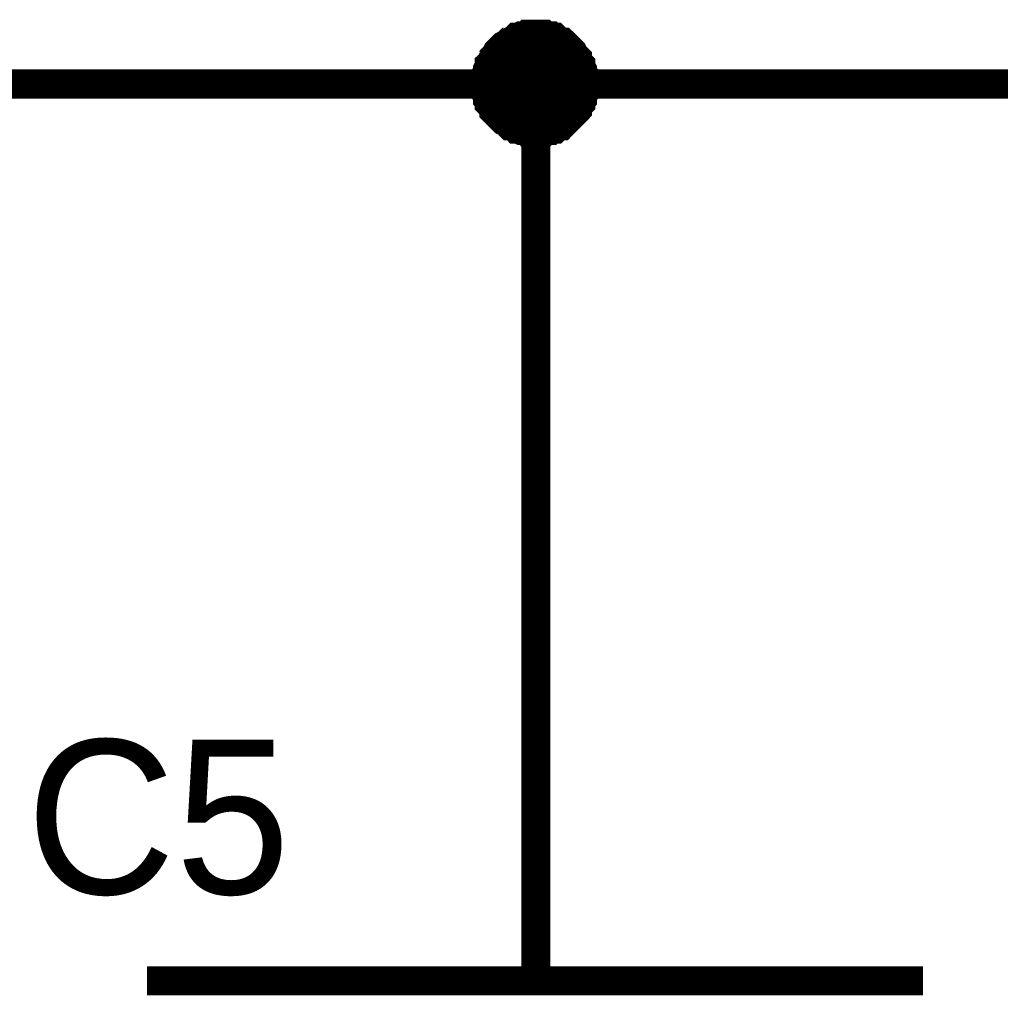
# Model space of a CAD drawing. Header units: millimetres. Extents: x 0 to 420, y 0 to 297.
# Drawn here: x 174.71 to 184.81, y 125.6 to 135.65 of the extents above; entities that cross this region are included whole.
import ezdxf

# ---------------------------------------------------------------- set-up
doc = ezdxf.new("R2010")
doc.units = ezdxf.units.MM
doc.layers.add('Sheet', color=255, linetype='Continuous')

msp = doc.modelspace()

# ---------------------------------------------------------------- linework, layer by layer
at = {"layer": 'Sheet'}
for points, const_width in [([(179.513, 134.988), (179.513, 135.021), (179.513, 135.038), (179.513, 135.071), (179.529, 135.087), (179.529, 135.12), (179.529, 135.137), (179.546, 135.17), (179.546, 135.187), (179.563, 135.203), (179.579, 135.236), (179.596, 135.253), (179.596, 135.269), (179.612, 135.286), (179.629, 135.319), (179.645, 135.336), (179.662, 135.352), (179.678, 135.369), (179.695, 135.385), (179.728, 135.402), (179.745, 135.418), (179.761, 135.418), (179.778, 135.435), (179.811, 135.452), (179.827, 135.468), (179.844, 135.468), (179.877, 135.485), (179.894, 135.485), (179.927, 135.485), (179.943, 135.501), (179.976, 135.501), (179.993, 135.501), (180.026, 135.501)], 0.3), ([(179.513, 134.988), (179.513, 135.021), (179.513, 135.038), (179.513, 135.071), (179.529, 135.087), (179.529, 135.12), (179.529, 135.137), (179.546, 135.17), (179.546, 135.187), (179.563, 135.203), (179.579, 135.236), (179.596, 135.253), (179.596, 135.269), (179.612, 135.286), (179.629, 135.319), (179.645, 135.336), (179.662, 135.352), (179.678, 135.369), (179.695, 135.385), (179.728, 135.402), (179.745, 135.418), (179.761, 135.418), (179.778, 135.435), (179.811, 135.452), (179.827, 135.468), (179.844, 135.468), (179.877, 135.485), (179.894, 135.485), (179.927, 135.485), (179.943, 135.501), (179.976, 135.501), (179.993, 135.501), (180.026, 135.501)], 0.3), ([(179.513, 134.988), (179.513, 135.021), (179.513, 135.038), (179.513, 135.071), (179.529, 135.087), (179.529, 135.12), (179.529, 135.137), (179.546, 135.17), (179.546, 135.187), (179.563, 135.203), (179.579, 135.236), (179.596, 135.253), (179.596, 135.269), (179.612, 135.286), (179.629, 135.319), (179.645, 135.336), (179.662, 135.352), (179.678, 135.369), (179.695, 135.385), (179.728, 135.402), (179.745, 135.418), (179.761, 135.418), (179.778, 135.435), (179.811, 135.452), (179.827, 135.468), (179.844, 135.468), (179.877, 135.485), (179.894, 135.485), (179.927, 135.485), (179.943, 135.501), (179.976, 135.501), (179.993, 135.501), (180.026, 135.501)], 0.3), ([(179.513, 134.988), (179.513, 135.021), (179.513, 135.038), (179.513, 135.071), (179.529, 135.087), (179.529, 135.12), (179.529, 135.137), (179.546, 135.17), (179.546, 135.187), (179.563, 135.203), (179.579, 135.236), (179.596, 135.253), (179.596, 135.269), (179.612, 135.286), (179.629, 135.319), (179.645, 135.336), (179.662, 135.352), (179.678, 135.369), (179.695, 135.385), (179.728, 135.402), (179.745, 135.418), (179.761, 135.418), (179.778, 135.435), (179.811, 135.452), (179.827, 135.468), (179.844, 135.468), (179.877, 135.485), (179.894, 135.485), (179.927, 135.485), (179.943, 135.501), (179.976, 135.501), (179.993, 135.501), (180.026, 135.501)], 0.3), ([(180.026, 135.501), (180.026, 135.501)], 0.3), ([(180.026, 135.501), (180.059, 135.501), (180.076, 135.501), (180.109, 135.501), (180.125, 135.485), (180.158, 135.485), (180.175, 135.485), (180.192, 135.468), (180.225, 135.468), (180.241, 135.452), (180.258, 135.435), (180.291, 135.418), (180.307, 135.418), (180.324, 135.402), (180.34, 135.385), (180.357, 135.369), (180.374, 135.352), (180.39, 135.336), (180.407, 135.319), (180.423, 135.286), (180.44, 135.269), (180.456, 135.253), (180.456, 135.236), (180.473, 135.203), (180.489, 135.187), (180.489, 135.17), (180.506, 135.137), (180.506, 135.12), (180.506, 135.087), (180.523, 135.071), (180.523, 135.038), (180.523, 135.021), (180.523, 134.988)], 0.3), ([(180.026, 135.501), (180.026, 135.501)], 0.3), ([(180.026, 135.501), (180.059, 135.501), (180.076, 135.501), (180.109, 135.501), (180.125, 135.485), (180.158, 135.485), (180.175, 135.485), (180.192, 135.468), (180.225, 135.468), (180.241, 135.452), (180.258, 135.435), (180.291, 135.418), (180.307, 135.418), (180.324, 135.402), (180.34, 135.385), (180.357, 135.369), (180.374, 135.352), (180.39, 135.336), (180.407, 135.319), (180.423, 135.286), (180.44, 135.269), (180.456, 135.253), (180.456, 135.236), (180.473, 135.203), (180.489, 135.187), (180.489, 135.17), (180.506, 135.137), (180.506, 135.12), (180.506, 135.087), (180.523, 135.071), (180.523, 135.038), (180.523, 135.021), (180.523, 134.988)], 0.3), ([(180.026, 135.501), (180.026, 135.501)], 0.3), ([(180.026, 135.501), (180.059, 135.501), (180.076, 135.501), (180.109, 135.501), (180.125, 135.485), (180.158, 135.485), (180.175, 135.485), (180.192, 135.468), (180.225, 135.468), (180.241, 135.452), (180.258, 135.435), (180.291, 135.418), (180.307, 135.418), (180.324, 135.402), (180.34, 135.385), (180.357, 135.369), (180.374, 135.352), (180.39, 135.336), (180.407, 135.319), (180.423, 135.286), (180.44, 135.269), (180.456, 135.253), (180.456, 135.236), (180.473, 135.203), (180.489, 135.187), (180.489, 135.17), (180.506, 135.137), (180.506, 135.12), (180.506, 135.087), (180.523, 135.071), (180.523, 135.038), (180.523, 135.021), (180.523, 134.988)], 0.3), ([(180.026, 135.501), (180.026, 135.501)], 0.3), ([(180.026, 135.501), (180.059, 135.501), (180.076, 135.501), (180.109, 135.501), (180.125, 135.485), (180.158, 135.485), (180.175, 135.485), (180.192, 135.468), (180.225, 135.468), (180.241, 135.452), (180.258, 135.435), (180.291, 135.418), (180.307, 135.418), (180.324, 135.402), (180.34, 135.385), (180.357, 135.369), (180.374, 135.352), (180.39, 135.336), (180.407, 135.319), (180.423, 135.286), (180.44, 135.269), (180.456, 135.253), (180.456, 135.236), (180.473, 135.203), (180.489, 135.187), (180.489, 135.17), (180.506, 135.137), (180.506, 135.12), (180.506, 135.087), (180.523, 135.071), (180.523, 135.038), (180.523, 135.021), (180.523, 134.988)], 0.3), ([(179.513, 134.988), (179.513, 135.021), (179.513, 135.038), (179.513, 135.071), (179.529, 135.087), (179.529, 135.12), (179.529, 135.137), (179.546, 135.17), (179.546, 135.187), (179.563, 135.203), (179.579, 135.236), (179.596, 135.253), (179.596, 135.269), (179.612, 135.286), (179.629, 135.319), (179.645, 135.336), (179.662, 135.352), (179.678, 135.369), (179.695, 135.385), (179.728, 135.402), (179.745, 135.418), (179.761, 135.418), (179.778, 135.435), (179.811, 135.452), (179.827, 135.468), (179.844, 135.468), (179.877, 135.485), (179.894, 135.485), (179.927, 135.485), (179.943, 135.501), (179.976, 135.501), (179.993, 135.501), (180.026, 135.501)], 0.0991), ([(179.513, 134.988), (179.513, 135.021), (179.513, 135.038), (179.513, 135.071), (179.529, 135.087), (179.529, 135.12), (179.529, 135.137), (179.546, 135.17), (179.546, 135.187), (179.563, 135.203), (179.579, 135.236), (179.596, 135.253), (179.596, 135.269), (179.612, 135.286), (179.629, 135.319), (179.645, 135.336), (179.662, 135.352), (179.678, 135.369), (179.695, 135.385), (179.728, 135.402), (179.745, 135.418), (179.761, 135.418), (179.778, 135.435), (179.811, 135.452), (179.827, 135.468), (179.844, 135.468), (179.877, 135.485), (179.894, 135.485), (179.927, 135.485), (179.943, 135.501), (179.976, 135.501), (179.993, 135.501), (180.026, 135.501)], 0.0991), ([(179.513, 134.988), (179.513, 135.021), (179.513, 135.038), (179.513, 135.071), (179.529, 135.087), (179.529, 135.12), (179.529, 135.137), (179.546, 135.17), (179.546, 135.187), (179.563, 135.203), (179.579, 135.236), (179.596, 135.253), (179.596, 135.269), (179.612, 135.286), (179.629, 135.319), (179.645, 135.336), (179.662, 135.352), (179.678, 135.369), (179.695, 135.385), (179.728, 135.402), (179.745, 135.418), (179.761, 135.418), (179.778, 135.435), (179.811, 135.452), (179.827, 135.468), (179.844, 135.468), (179.877, 135.485), (179.894, 135.485), (179.927, 135.485), (179.943, 135.501), (179.976, 135.501), (179.993, 135.501), (180.026, 135.501)], 0.0991), ([(179.513, 134.988), (179.513, 135.021), (179.513, 135.038), (179.513, 135.071), (179.529, 135.087), (179.529, 135.12), (179.529, 135.137), (179.546, 135.17), (179.546, 135.187), (179.563, 135.203), (179.579, 135.236), (179.596, 135.253), (179.596, 135.269), (179.612, 135.286), (179.629, 135.319), (179.645, 135.336), (179.662, 135.352), (179.678, 135.369), (179.695, 135.385), (179.728, 135.402), (179.745, 135.418), (179.761, 135.418), (179.778, 135.435), (179.811, 135.452), (179.827, 135.468), (179.844, 135.468), (179.877, 135.485), (179.894, 135.485), (179.927, 135.485), (179.943, 135.501), (179.976, 135.501), (179.993, 135.501), (180.026, 135.501)], 0.0991), ([(180.026, 135.501), (180.026, 135.501)], 0.0991), ([(180.026, 135.501), (180.059, 135.501), (180.076, 135.501), (180.109, 135.501), (180.125, 135.485), (180.158, 135.485), (180.175, 135.485), (180.192, 135.468), (180.225, 135.468), (180.241, 135.452), (180.258, 135.435), (180.291, 135.418), (180.307, 135.418), (180.324, 135.402), (180.34, 135.385), (180.357, 135.369), (180.374, 135.352), (180.39, 135.336), (180.407, 135.319), (180.423, 135.286), (180.44, 135.269), (180.456, 135.253), (180.456, 135.236), (180.473, 135.203), (180.489, 135.187), (180.489, 135.17), (180.506, 135.137), (180.506, 135.12), (180.506, 135.087), (180.523, 135.071), (180.523, 135.038), (180.523, 135.021), (180.523, 134.988)], 0.0991), ([(180.026, 135.501), (180.026, 135.501)], 0.0991), ([(180.026, 135.501), (180.059, 135.501), (180.076, 135.501), (180.109, 135.501), (180.125, 135.485), (180.158, 135.485), (180.175, 135.485), (180.192, 135.468), (180.225, 135.468), (180.241, 135.452), (180.258, 135.435), (180.291, 135.418), (180.307, 135.418), (180.324, 135.402), (180.34, 135.385), (180.357, 135.369), (180.374, 135.352), (180.39, 135.336), (180.407, 135.319), (180.423, 135.286), (180.44, 135.269), (180.456, 135.253), (180.456, 135.236), (180.473, 135.203), (180.489, 135.187), (180.489, 135.17), (180.506, 135.137), (180.506, 135.12), (180.506, 135.087), (180.523, 135.071), (180.523, 135.038), (180.523, 135.021), (180.523, 134.988)], 0.0991), ([(180.026, 135.501), (180.026, 135.501)], 0.0991), ([(180.026, 135.501), (180.059, 135.501), (180.076, 135.501), (180.109, 135.501), (180.125, 135.485), (180.158, 135.485), (180.175, 135.485), (180.192, 135.468), (180.225, 135.468), (180.241, 135.452), (180.258, 135.435), (180.291, 135.418), (180.307, 135.418), (180.324, 135.402), (180.34, 135.385), (180.357, 135.369), (180.374, 135.352), (180.39, 135.336), (180.407, 135.319), (180.423, 135.286), (180.44, 135.269), (180.456, 135.253), (180.456, 135.236), (180.473, 135.203), (180.489, 135.187), (180.489, 135.17), (180.506, 135.137), (180.506, 135.12), (180.506, 135.087), (180.523, 135.071), (180.523, 135.038), (180.523, 135.021), (180.523, 134.988)], 0.0991), ([(180.026, 135.501), (180.026, 135.501)], 0.0991), ([(180.026, 135.501), (180.059, 135.501), (180.076, 135.501), (180.109, 135.501), (180.125, 135.485), (180.158, 135.485), (180.175, 135.485), (180.192, 135.468), (180.225, 135.468), (180.241, 135.452), (180.258, 135.435), (180.291, 135.418), (180.307, 135.418), (180.324, 135.402), (180.34, 135.385), (180.357, 135.369), (180.374, 135.352), (180.39, 135.336), (180.407, 135.319), (180.423, 135.286), (180.44, 135.269), (180.456, 135.253), (180.456, 135.236), (180.473, 135.203), (180.489, 135.187), (180.489, 135.17), (180.506, 135.137), (180.506, 135.12), (180.506, 135.087), (180.523, 135.071), (180.523, 135.038), (180.523, 135.021), (180.523, 134.988)], 0.0991), ([(180.026, 128.745), (180.026, 134.988), (170.029, 134.988)], 0.3), ([(180.026, 134.491), (179.993, 134.491), (179.976, 134.491), (179.943, 134.491), (179.927, 134.508), (179.894, 134.508), (179.877, 134.508), (179.844, 134.524), (179.827, 134.524), (179.811, 134.541), (179.778, 134.557), (179.761, 134.557), (179.745, 134.574), (179.728, 134.591), (179.695, 134.607), (179.678, 134.624), (179.662, 134.64), (179.645, 134.657), (179.629, 134.673), (179.612, 134.69), (179.596, 134.706), (179.596, 134.723), (179.579, 134.756), (179.563, 134.773), (179.546, 134.789), (179.546, 134.822), (179.529, 134.839), (179.529, 134.855), (179.529, 134.889), (179.513, 134.905), (179.513, 134.938), (179.513, 134.955), (179.513, 134.988)], 0.3), ([(179.513, 134.988), (179.513, 134.988)], 0.3), ([(180.026, 134.491), (179.993, 134.491), (179.976, 134.491), (179.943, 134.491), (179.927, 134.508), (179.894, 134.508), (179.877, 134.508), (179.844, 134.524), (179.827, 134.524), (179.811, 134.541), (179.778, 134.557), (179.761, 134.557), (179.745, 134.574), (179.728, 134.591), (179.695, 134.607), (179.678, 134.624), (179.662, 134.64), (179.645, 134.657), (179.629, 134.673), (179.612, 134.69), (179.596, 134.706), (179.596, 134.723), (179.579, 134.756), (179.563, 134.773), (179.546, 134.789), (179.546, 134.822), (179.529, 134.839), (179.529, 134.855), (179.529, 134.889), (179.513, 134.905), (179.513, 134.938), (179.513, 134.955), (179.513, 134.988)], 0.3), ([(179.513, 134.988), (179.513, 134.988)], 0.3), ([(180.026, 134.491), (179.993, 134.491), (179.976, 134.491), (179.943, 134.491), (179.927, 134.508), (179.894, 134.508), (179.877, 134.508), (179.844, 134.524), (179.827, 134.524), (179.811, 134.541), (179.778, 134.557), (179.761, 134.557), (179.745, 134.574), (179.728, 134.591), (179.695, 134.607), (179.678, 134.624), (179.662, 134.64), (179.645, 134.657), (179.629, 134.673), (179.612, 134.69), (179.596, 134.706), (179.596, 134.723), (179.579, 134.756), (179.563, 134.773), (179.546, 134.789), (179.546, 134.822), (179.529, 134.839), (179.529, 134.855), (179.529, 134.889), (179.513, 134.905), (179.513, 134.938), (179.513, 134.955), (179.513, 134.988)], 0.3), ([(179.513, 134.988), (179.513, 134.988)], 0.3), ([(180.026, 134.491), (179.993, 134.491), (179.976, 134.491), (179.943, 134.491), (179.927, 134.508), (179.894, 134.508), (179.877, 134.508), (179.844, 134.524), (179.827, 134.524), (179.811, 134.541), (179.778, 134.557), (179.761, 134.557), (179.745, 134.574), (179.728, 134.591), (179.695, 134.607), (179.678, 134.624), (179.662, 134.64), (179.645, 134.657), (179.629, 134.673), (179.612, 134.69), (179.596, 134.706), (179.596, 134.723), (179.579, 134.756), (179.563, 134.773), (179.546, 134.789), (179.546, 134.822), (179.529, 134.839), (179.529, 134.855), (179.529, 134.889), (179.513, 134.905), (179.513, 134.938), (179.513, 134.955), (179.513, 134.988)], 0.3), ([(179.513, 134.988), (179.513, 134.988)], 0.3), ([(180.523, 134.988), (180.523, 134.955), (180.523, 134.938), (180.523, 134.905), (180.506, 134.889), (180.506, 134.855), (180.506, 134.839), (180.489, 134.822), (180.489, 134.789), (180.473, 134.773), (180.456, 134.756), (180.456, 134.723), (180.44, 134.706), (180.423, 134.69), (180.407, 134.673), (180.39, 134.657), (180.374, 134.64), (180.357, 134.624), (180.34, 134.607), (180.324, 134.591), (180.307, 134.574), (180.291, 134.557), (180.258, 134.557), (180.241, 134.541), (180.225, 134.524), (180.192, 134.524), (180.175, 134.508), (180.158, 134.508), (180.125, 134.508), (180.109, 134.491), (180.076, 134.491), (180.059, 134.491), (180.026, 134.491)], 0.3), ([(180.026, 134.988), (182.525, 134.988)], 0.3), ([(180.523, 134.988), (180.523, 134.955), (180.523, 134.938), (180.523, 134.905), (180.506, 134.889), (180.506, 134.855), (180.506, 134.839), (180.489, 134.822), (180.489, 134.789), (180.473, 134.773), (180.456, 134.756), (180.456, 134.723), (180.44, 134.706), (180.423, 134.69), (180.407, 134.673), (180.39, 134.657), (180.374, 134.64), (180.357, 134.624), (180.34, 134.607), (180.324, 134.591), (180.307, 134.574), (180.291, 134.557), (180.258, 134.557), (180.241, 134.541), (180.225, 134.524), (180.192, 134.524), (180.175, 134.508), (180.158, 134.508), (180.125, 134.508), (180.109, 134.491), (180.076, 134.491), (180.059, 134.491), (180.026, 134.491)], 0.3), ([(180.523, 134.988), (180.523, 134.955), (180.523, 134.938), (180.523, 134.905), (180.506, 134.889), (180.506, 134.855), (180.506, 134.839), (180.489, 134.822), (180.489, 134.789), (180.473, 134.773), (180.456, 134.756), (180.456, 134.723), (180.44, 134.706), (180.423, 134.69), (180.407, 134.673), (180.39, 134.657), (180.374, 134.64), (180.357, 134.624), (180.34, 134.607), (180.324, 134.591), (180.307, 134.574), (180.291, 134.557), (180.258, 134.557), (180.241, 134.541), (180.225, 134.524), (180.192, 134.524), (180.175, 134.508), (180.158, 134.508), (180.125, 134.508), (180.109, 134.491), (180.076, 134.491), (180.059, 134.491), (180.026, 134.491)], 0.3), ([(180.523, 134.988), (180.523, 134.955), (180.523, 134.938), (180.523, 134.905), (180.506, 134.889), (180.506, 134.855), (180.506, 134.839), (180.489, 134.822), (180.489, 134.789), (180.473, 134.773), (180.456, 134.756), (180.456, 134.723), (180.44, 134.706), (180.423, 134.69), (180.407, 134.673), (180.39, 134.657), (180.374, 134.64), (180.357, 134.624), (180.34, 134.607), (180.324, 134.591), (180.307, 134.574), (180.291, 134.557), (180.258, 134.557), (180.241, 134.541), (180.225, 134.524), (180.192, 134.524), (180.175, 134.508), (180.158, 134.508), (180.125, 134.508), (180.109, 134.491), (180.076, 134.491), (180.059, 134.491), (180.026, 134.491)], 0.3), ([(180.523, 134.988), (180.523, 134.988), (180.523, 134.988), (180.523, 134.988), (180.523, 134.988), (180.523, 134.988), (180.523, 134.988), (180.523, 134.988), (180.523, 134.988), (180.523, 134.988), (180.523, 134.988), (180.523, 134.988), (180.523, 134.988), (180.523, 134.988), (180.523, 134.988), (180.523, 134.988), (180.523, 134.988), (180.523, 134.988), (180.523, 134.988), (180.523, 134.988), (180.523, 134.988), (180.523, 134.988), (180.523, 134.988), (180.523, 134.988), (180.523, 134.988), (180.523, 134.988), (180.523, 134.988), (180.523, 134.988), (180.523, 134.988), (180.523, 134.988), (180.523, 134.988), (180.523, 134.988), (180.523, 134.988)], 0.3), ([(180.523, 134.988), (180.523, 134.988)], 0.3), ([(180.523, 134.988), (180.523, 134.988), (180.523, 134.988), (180.523, 134.988), (180.523, 134.988), (180.523, 134.988), (180.523, 134.988), (180.523, 134.988), (180.523, 134.988), (180.523, 134.988), (180.523, 134.988), (180.523, 134.988), (180.523, 134.988), (180.523, 134.988), (180.523, 134.988), (180.523, 134.988), (180.523, 134.988), (180.523, 134.988), (180.523, 134.988), (180.523, 134.988), (180.523, 134.988), (180.523, 134.988), (180.523, 134.988), (180.523, 134.988), (180.523, 134.988), (180.523, 134.988), (180.523, 134.988), (180.523, 134.988), (180.523, 134.988), (180.523, 134.988), (180.523, 134.988), (180.523, 134.988), (180.523, 134.988)], 0.3), ([(180.523, 134.988), (180.523, 134.988)], 0.3), ([(180.523, 134.988), (180.523, 134.988), (180.523, 134.988), (180.523, 134.988), (180.523, 134.988), (180.523, 134.988), (180.523, 134.988), (180.523, 134.988), (180.523, 134.988), (180.523, 134.988), (180.523, 134.988), (180.523, 134.988), (180.523, 134.988), (180.523, 134.988), (180.523, 134.988), (180.523, 134.988), (180.523, 134.988), (180.523, 134.988), (180.523, 134.988), (180.523, 134.988), (180.523, 134.988), (180.523, 134.988), (180.523, 134.988), (180.523, 134.988), (180.523, 134.988), (180.523, 134.988), (180.523, 134.988), (180.523, 134.988), (180.523, 134.988), (180.523, 134.988), (180.523, 134.988), (180.523, 134.988), (180.523, 134.988)], 0.3), ([(180.523, 134.988), (180.523, 134.988)], 0.3), ([(180.523, 134.988), (180.523, 134.988), (180.523, 134.988), (180.523, 134.988), (180.523, 134.988), (180.523, 134.988), (180.523, 134.988), (180.523, 134.988), (180.523, 134.988), (180.523, 134.988), (180.523, 134.988), (180.523, 134.988), (180.523, 134.988), (180.523, 134.988), (180.523, 134.988), (180.523, 134.988), (180.523, 134.988), (180.523, 134.988), (180.523, 134.988), (180.523, 134.988), (180.523, 134.988), (180.523, 134.988), (180.523, 134.988), (180.523, 134.988), (180.523, 134.988), (180.523, 134.988), (180.523, 134.988), (180.523, 134.988), (180.523, 134.988), (180.523, 134.988), (180.523, 134.988), (180.523, 134.988), (180.523, 134.988)], 0.3), ([(180.523, 134.988), (180.523, 134.988)], 0.3), ([(185.024, 134.988), (182.525, 134.988)], 0.3), ([(180.026, 134.491), (179.993, 134.491), (179.976, 134.491), (179.943, 134.491), (179.927, 134.508), (179.894, 134.508), (179.877, 134.508), (179.844, 134.524), (179.827, 134.524), (179.811, 134.541), (179.778, 134.557), (179.761, 134.557), (179.745, 134.574), (179.728, 134.591), (179.695, 134.607), (179.678, 134.624), (179.662, 134.64), (179.645, 134.657), (179.629, 134.673), (179.612, 134.69), (179.596, 134.706), (179.596, 134.723), (179.579, 134.756), (179.563, 134.773), (179.546, 134.789), (179.546, 134.822), (179.529, 134.839), (179.529, 134.855), (179.529, 134.889), (179.513, 134.905), (179.513, 134.938), (179.513, 134.955), (179.513, 134.988)], 0.0991), ([(179.513, 134.988), (179.513, 134.988)], 0.0991), ([(180.026, 134.491), (179.993, 134.491), (179.976, 134.491), (179.943, 134.491), (179.927, 134.508), (179.894, 134.508), (179.877, 134.508), (179.844, 134.524), (179.827, 134.524), (179.811, 134.541), (179.778, 134.557), (179.761, 134.557), (179.745, 134.574), (179.728, 134.591), (179.695, 134.607), (179.678, 134.624), (179.662, 134.64), (179.645, 134.657), (179.629, 134.673), (179.612, 134.69), (179.596, 134.706), (179.596, 134.723), (179.579, 134.756), (179.563, 134.773), (179.546, 134.789), (179.546, 134.822), (179.529, 134.839), (179.529, 134.855), (179.529, 134.889), (179.513, 134.905), (179.513, 134.938), (179.513, 134.955), (179.513, 134.988)], 0.0991), ([(179.513, 134.988), (179.513, 134.988)], 0.0991), ([(180.026, 134.491), (179.993, 134.491), (179.976, 134.491), (179.943, 134.491), (179.927, 134.508), (179.894, 134.508), (179.877, 134.508), (179.844, 134.524), (179.827, 134.524), (179.811, 134.541), (179.778, 134.557), (179.761, 134.557), (179.745, 134.574), (179.728, 134.591), (179.695, 134.607), (179.678, 134.624), (179.662, 134.64), (179.645, 134.657), (179.629, 134.673), (179.612, 134.69), (179.596, 134.706), (179.596, 134.723), (179.579, 134.756), (179.563, 134.773), (179.546, 134.789), (179.546, 134.822), (179.529, 134.839), (179.529, 134.855), (179.529, 134.889), (179.513, 134.905), (179.513, 134.938), (179.513, 134.955), (179.513, 134.988)], 0.0991), ([(179.513, 134.988), (179.513, 134.988)], 0.0991), ([(180.026, 134.491), (179.993, 134.491), (179.976, 134.491), (179.943, 134.491), (179.927, 134.508), (179.894, 134.508), (179.877, 134.508), (179.844, 134.524), (179.827, 134.524), (179.811, 134.541), (179.778, 134.557), (179.761, 134.557), (179.745, 134.574), (179.728, 134.591), (179.695, 134.607), (179.678, 134.624), (179.662, 134.64), (179.645, 134.657), (179.629, 134.673), (179.612, 134.69), (179.596, 134.706), (179.596, 134.723), (179.579, 134.756), (179.563, 134.773), (179.546, 134.789), (179.546, 134.822), (179.529, 134.839), (179.529, 134.855), (179.529, 134.889), (179.513, 134.905), (179.513, 134.938), (179.513, 134.955), (179.513, 134.988)], 0.0991), ([(179.513, 134.988), (179.513, 134.988)], 0.0991), ([(180.523, 134.988), (180.523, 134.955), (180.523, 134.938), (180.523, 134.905), (180.506, 134.889), (180.506, 134.855), (180.506, 134.839), (180.489, 134.822), (180.489, 134.789), (180.473, 134.773), (180.456, 134.756), (180.456, 134.723), (180.44, 134.706), (180.423, 134.69), (180.407, 134.673), (180.39, 134.657), (180.374, 134.64), (180.357, 134.624), (180.34, 134.607), (180.324, 134.591), (180.307, 134.574), (180.291, 134.557), (180.258, 134.557), (180.241, 134.541), (180.225, 134.524), (180.192, 134.524), (180.175, 134.508), (180.158, 134.508), (180.125, 134.508), (180.109, 134.491), (180.076, 134.491), (180.059, 134.491), (180.026, 134.491)], 0.0991), ([(180.523, 134.988), (180.523, 134.955), (180.523, 134.938), (180.523, 134.905), (180.506, 134.889), (180.506, 134.855), (180.506, 134.839), (180.489, 134.822), (180.489, 134.789), (180.473, 134.773), (180.456, 134.756), (180.456, 134.723), (180.44, 134.706), (180.423, 134.69), (180.407, 134.673), (180.39, 134.657), (180.374, 134.64), (180.357, 134.624), (180.34, 134.607), (180.324, 134.591), (180.307, 134.574), (180.291, 134.557), (180.258, 134.557), (180.241, 134.541), (180.225, 134.524), (180.192, 134.524), (180.175, 134.508), (180.158, 134.508), (180.125, 134.508), (180.109, 134.491), (180.076, 134.491), (180.059, 134.491), (180.026, 134.491)], 0.0991), ([(180.523, 134.988), (180.523, 134.955), (180.523, 134.938), (180.523, 134.905), (180.506, 134.889), (180.506, 134.855), (180.506, 134.839), (180.489, 134.822), (180.489, 134.789), (180.473, 134.773), (180.456, 134.756), (180.456, 134.723), (180.44, 134.706), (180.423, 134.69), (180.407, 134.673), (180.39, 134.657), (180.374, 134.64), (180.357, 134.624), (180.34, 134.607), (180.324, 134.591), (180.307, 134.574), (180.291, 134.557), (180.258, 134.557), (180.241, 134.541), (180.225, 134.524), (180.192, 134.524), (180.175, 134.508), (180.158, 134.508), (180.125, 134.508), (180.109, 134.491), (180.076, 134.491), (180.059, 134.491), (180.026, 134.491)], 0.0991), ([(180.523, 134.988), (180.523, 134.955), (180.523, 134.938), (180.523, 134.905), (180.506, 134.889), (180.506, 134.855), (180.506, 134.839), (180.489, 134.822), (180.489, 134.789), (180.473, 134.773), (180.456, 134.756), (180.456, 134.723), (180.44, 134.706), (180.423, 134.69), (180.407, 134.673), (180.39, 134.657), (180.374, 134.64), (180.357, 134.624), (180.34, 134.607), (180.324, 134.591), (180.307, 134.574), (180.291, 134.557), (180.258, 134.557), (180.241, 134.541), (180.225, 134.524), (180.192, 134.524), (180.175, 134.508), (180.158, 134.508), (180.125, 134.508), (180.109, 134.491), (180.076, 134.491), (180.059, 134.491), (180.026, 134.491)], 0.0991), ([(180.523, 134.988), (180.523, 134.988), (180.523, 134.988), (180.523, 134.988), (180.523, 134.988), (180.523, 134.988), (180.523, 134.988), (180.523, 134.988), (180.523, 134.988), (180.523, 134.988), (180.523, 134.988), (180.523, 134.988), (180.523, 134.988), (180.523, 134.988), (180.523, 134.988), (180.523, 134.988), (180.523, 134.988), (180.523, 134.988), (180.523, 134.988), (180.523, 134.988), (180.523, 134.988), (180.523, 134.988), (180.523, 134.988), (180.523, 134.988), (180.523, 134.988), (180.523, 134.988), (180.523, 134.988), (180.523, 134.988), (180.523, 134.988), (180.523, 134.988), (180.523, 134.988), (180.523, 134.988), (180.523, 134.988)], 0.0991), ([(180.523, 134.988), (180.523, 134.988)], 0.0991), ([(180.523, 134.988), (180.523, 134.988), (180.523, 134.988), (180.523, 134.988), (180.523, 134.988), (180.523, 134.988), (180.523, 134.988), (180.523, 134.988), (180.523, 134.988), (180.523, 134.988), (180.523, 134.988), (180.523, 134.988), (180.523, 134.988), (180.523, 134.988), (180.523, 134.988), (180.523, 134.988), (180.523, 134.988), (180.523, 134.988), (180.523, 134.988), (180.523, 134.988), (180.523, 134.988), (180.523, 134.988), (180.523, 134.988), (180.523, 134.988), (180.523, 134.988), (180.523, 134.988), (180.523, 134.988), (180.523, 134.988), (180.523, 134.988), (180.523, 134.988), (180.523, 134.988), (180.523, 134.988), (180.523, 134.988)], 0.0991), ([(180.523, 134.988), (180.523, 134.988)], 0.0991), ([(180.523, 134.988), (180.523, 134.988), (180.523, 134.988), (180.523, 134.988), (180.523, 134.988), (180.523, 134.988), (180.523, 134.988), (180.523, 134.988), (180.523, 134.988), (180.523, 134.988), (180.523, 134.988), (180.523, 134.988), (180.523, 134.988), (180.523, 134.988), (180.523, 134.988), (180.523, 134.988), (180.523, 134.988), (180.523, 134.988), (180.523, 134.988), (180.523, 134.988), (180.523, 134.988), (180.523, 134.988), (180.523, 134.988), (180.523, 134.988), (180.523, 134.988), (180.523, 134.988), (180.523, 134.988), (180.523, 134.988), (180.523, 134.988), (180.523, 134.988), (180.523, 134.988), (180.523, 134.988), (180.523, 134.988)], 0.0991), ([(180.523, 134.988), (180.523, 134.988)], 0.0991), ([(180.523, 134.988), (180.523, 134.988), (180.523, 134.988), (180.523, 134.988), (180.523, 134.988), (180.523, 134.988), (180.523, 134.988), (180.523, 134.988), (180.523, 134.988), (180.523, 134.988), (180.523, 134.988), (180.523, 134.988), (180.523, 134.988), (180.523, 134.988), (180.523, 134.988), (180.523, 134.988), (180.523, 134.988), (180.523, 134.988), (180.523, 134.988), (180.523, 134.988), (180.523, 134.988), (180.523, 134.988), (180.523, 134.988), (180.523, 134.988), (180.523, 134.988), (180.523, 134.988), (180.523, 134.988), (180.523, 134.988), (180.523, 134.988), (180.523, 134.988), (180.523, 134.988), (180.523, 134.988), (180.523, 134.988)], 0.0991), ([(180.523, 134.988), (180.523, 134.988)], 0.0991), ([(180.026, 125.748), (180.026, 128.745)], 0.3), ([(176.021, 125.748), (184.015, 125.748)], 0.3)]:
    msp.add_lwpolyline(points, dxfattribs=dict(at, const_width=const_width))
at = {"layer": 'Sheet', "const_width": 0.508}
msp.add_lwpolyline([(179.746, 135, 1), (180.254, 135, 1)], format="xyb", close=True, dxfattribs=at)

# ---------------------------------------------------------------- texts
at = {"layer": 'Sheet'}
msp.add_text('C5', height=1.5897, dxfattribs=at).set_placement((174.779, 126.642))

doc.saveas('drawing.dxf')
